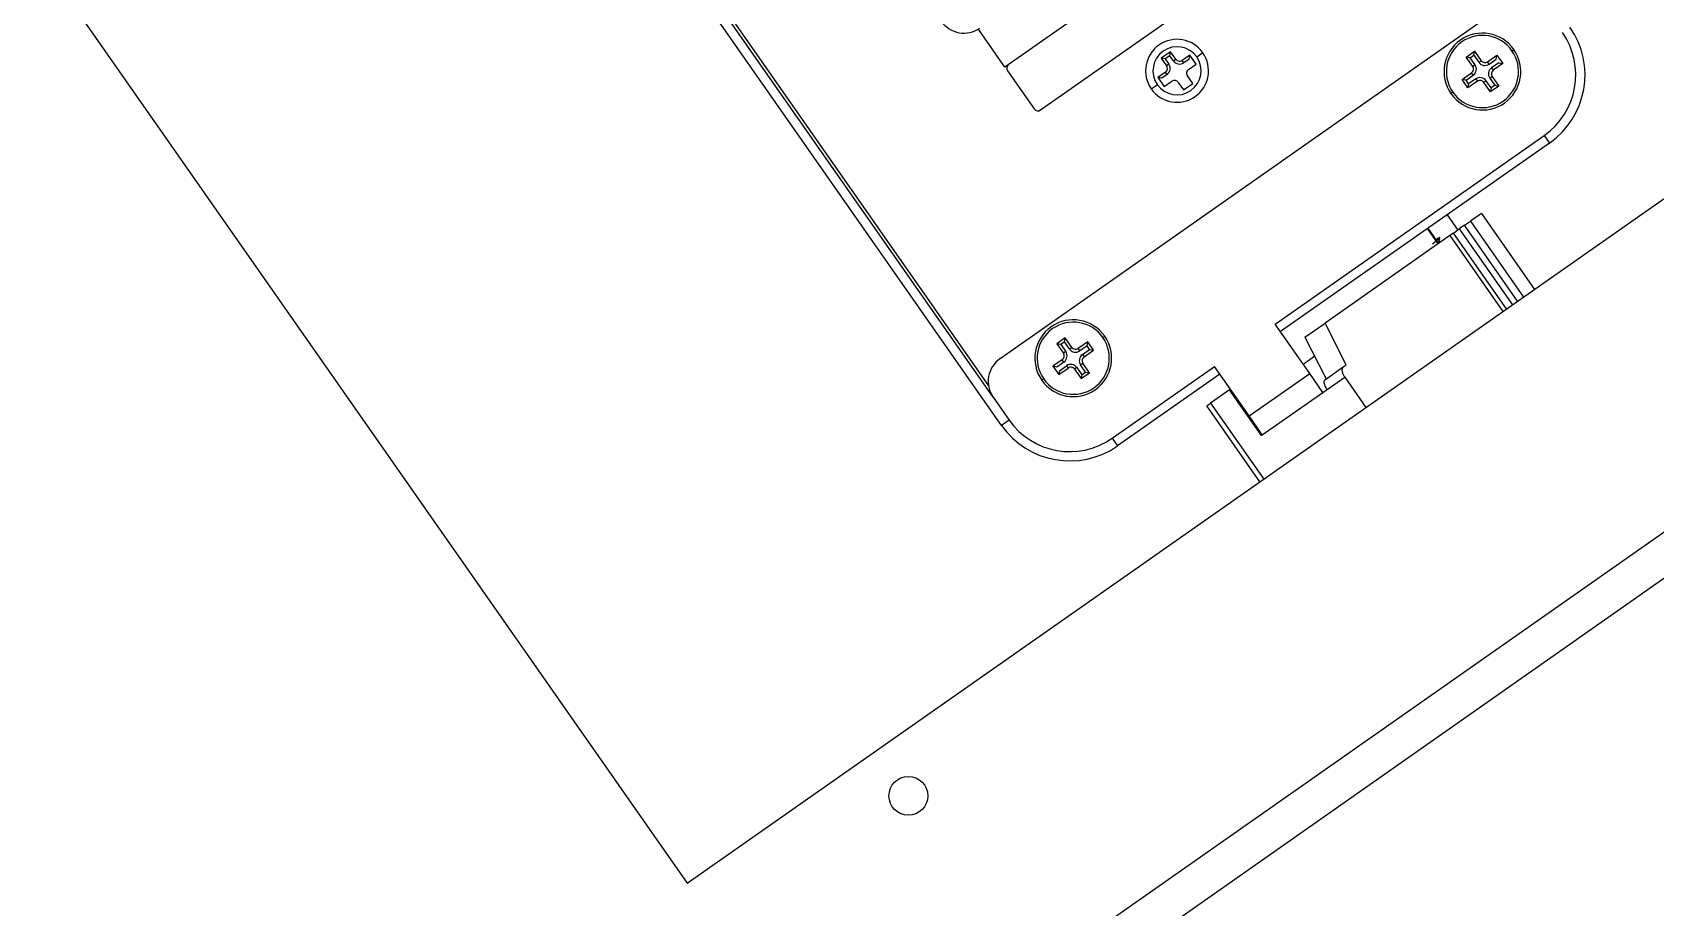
# Model space of a CAD drawing. Header units: millimetres. Extents: x 152904052 to 153933663, y 538271515 to 539240469.
# Drawn here: x 153467293 to 153467468.5, y 538579864.4 to 538579958.9 of the extents above; entities that cross this region are included whole.
import ezdxf

# ---------------------------------------------------------------- set-up
doc = ezdxf.new("R2010")
doc.units = ezdxf.units.MM
doc.layers.add('POWR', color=5, linetype='Continuous')

msp = doc.modelspace()

# ---------------------------------------------------------------- linework, layer by layer
at = {"layer": 'POWR', "color": 7}
for p, q in [((153467363.81, 538579867.03), (153467693.28, 538580097.72)), ((153465045.39, 538578202.63), (153467742.04, 538580090.84)), ((153466864.42, 538579481.34), (153467710.2, 538580073.55)), ((153467243.36, 538580039.05), (153467363.81, 538579867.03)), ((153467422.74, 538579972.38), (153467398.17, 538579955.17)), ((153467402.02, 538579950.55), (153467425.78, 538579967.18)), ((153467397.81, 538579916.46), (153467365.11, 538579963.16)), ((153467396.9, 538579919.5), (153467365.93, 538579963.73)), ((153467366.18, 538579963.9), (153467396.4, 538579920.74)), ((153467452.52, 538579962.1), (153467397.64, 538579923.67)), ((153467398.17, 538579955.17), (153467395.3, 538579959.27)), ((153467416.05, 538579956.83), (153467415.07, 538579956.14)), ((153467415.07, 538579956.14), (153467415.64, 538579955.32)), ((153467415.5, 538579956.07), (153467415.07, 538579956.14)), ((153467415.98, 538579956.4), (153467415.5, 538579956.07)), ((153467415.5, 538579956.07), (153467415.89, 538579955.5)), ((153467415.98, 538579956.4), (153467416.05, 538579956.83)), ((153467416.37, 538579955.84), (153467415.98, 538579956.4)), ((153467416.63, 538579956.01), (153467416.05, 538579956.83)), ((153467416.37, 538579955.84), (153467416.63, 538579956.01)), ((153467418.14, 538579956.46), (153467417.32, 538579955.89)), ((153467417.5, 538579955.64), (153467417.32, 538579955.89)), ((153467418.07, 538579956.03), (153467417.5, 538579955.64)), ((153467418.07, 538579956.03), (153467418.14, 538579956.46)), ((153467418.83, 538579955.48), (153467418.14, 538579956.46)), ((153467419.55, 538579956.72), (153467418.9, 538579956.26)), ((153467448.01, 538579956.26), (153467448.91, 538579956.89)), ((153467448.73, 538579955.23), (153467448.01, 538579956.26)), ((153467448.44, 538579956.18), (153467448.01, 538579956.26)), ((153467448.44, 538579956.18), (153467448.84, 538579956.46)), ((153467448.98, 538579955.41), (153467448.44, 538579956.18)), ((153467448.84, 538579956.46), (153467448.91, 538579956.89)), ((153467448.84, 538579956.46), (153467449.38, 538579955.69)), ((153467448.91, 538579956.89), (153467449.63, 538579955.86)), ((153467449.38, 538579955.69), (153467449.63, 538579955.86)), ((153467450.33, 538579955.74), (153467451.35, 538579956.46)), ((153467450.5, 538579955.49), (153467450.33, 538579955.74)), ((153467450.5, 538579955.49), (153467451.27, 538579956.03)), ((153467451.55, 538579955.63), (153467450.78, 538579955.09)), ((153467451.98, 538579955.56), (153467450.96, 538579954.84)), ((153467451.27, 538579956.03), (153467451.35, 538579956.46)), ((153467451.35, 538579956.46), (153467451.98, 538579955.56)), ((153467451.55, 538579955.63), (153467451.98, 538579955.56)), ((153467452.98, 538579956.93), (153467453.18, 538579957.07)), ((153467398.46, 538579954.76), (153467401.32, 538579950.67)), ((153467415.52, 538579954.63), (153467414.7, 538579954.05)), ((153467414.7, 538579954.05), (153467415.39, 538579953.07)), ((153467415.13, 538579953.98), (153467414.7, 538579954.05)), ((153467415.7, 538579954.38), (153467415.13, 538579953.98)), ((153467415.7, 538579954.38), (153467415.52, 538579954.63)), ((153467415.89, 538579955.5), (153467415.64, 538579955.32)), ((153467418.46, 538579953.39), (153467417.89, 538579954.21)), ((153467418.01, 538579954.91), (153467418.83, 538579955.48)), ((153467447.58, 538579953.82), (153467448.6, 538579954.54)), ((153467448.21, 538579952.92), (153467447.58, 538579953.82)), ((153467448.01, 538579953.74), (153467447.58, 538579953.82)), ((153467448.01, 538579953.74), (153467448.78, 538579954.29)), ((153467449.06, 538579953.89), (153467448.29, 538579953.35)), ((153467448.78, 538579954.29), (153467448.6, 538579954.54)), ((153467448.98, 538579955.41), (153467448.73, 538579955.23)), ((153467449.06, 538579953.89), (153467449.24, 538579953.64)), ((153467450.58, 538579953.97), (153467450.83, 538579954.14)), ((153467450.58, 538579953.97), (153467451.12, 538579953.2)), ((153467450.78, 538579955.09), (153467450.96, 538579954.84)), ((153467450.83, 538579954.14), (153467451.55, 538579953.12)), ((153467413.98, 538579952.82), (153467414.64, 538579953.27)), ((153467415.39, 538579953.07), (153467416.21, 538579953.64)), ((153467416.9, 538579953.52), (153467417.48, 538579952.7)), ((153467417.48, 538579952.7), (153467418.46, 538579953.39)), ((153467446.59, 538579952.45), (153467446.38, 538579952.31)), ((153467448.29, 538579953.35), (153467448.01, 538579953.74)), ((153467449.24, 538579953.64), (153467448.21, 538579952.92)), ((153467448.29, 538579953.35), (153467448.21, 538579952.92)), ((153467450.18, 538579953.69), (153467449.93, 538579953.51)), ((153467450.65, 538579952.49), (153467449.93, 538579953.51)), ((153467450.72, 538579952.92), (153467450.18, 538579953.69)), ((153467451.55, 538579953.12), (153467450.65, 538579952.49)), ((153467450.72, 538579952.92), (153467450.65, 538579952.49)), ((153467451.12, 538579953.2), (153467450.72, 538579952.92)), ((153467451.12, 538579953.2), (153467451.55, 538579953.12)), ((153467427.38, 538579927.41), (153467456.46, 538579947.77)), ((153467457.03, 538579946.95), (153467427.95, 538579926.59)), ((153467456.46, 538579947.77), (153467457.03, 538579946.95)), ((153467445.97, 538579939.2), (153467447.12, 538579937.57)), ((153467447.85, 538579938.08), (153467447.28, 538579937.68)), ((153467447.85, 538579938.08), (153467448.48, 538579938.52)), ((153467453.59, 538579929.89), (153467447.85, 538579938.08)), ((153467447.85, 538579938.08), (153467447.85, 538579938.08)), ((153467453.59, 538579929.89), (153467447.85, 538579938.08)), ((153467449.68, 538579939.36), (153467448.48, 538579938.52)), ((153467448.48, 538579938.52), (153467454.22, 538579930.33)), ((153467449.68, 538579939.36), (153467455.41, 538579931.16)), ((153467446.27, 538579936.97), (153467432.77, 538579927.52)), ((153467445, 538579936.08), (153467443.86, 538579937.72)), ((153467445.07, 538579936.13), (153467443.93, 538579937.77)), ((153467445.03, 538579936.71), (153467444.8, 538579936.52)), ((153467444.86, 538579936.6), (153467445.03, 538579936.71)), ((153467445.03, 538579936.71), (153467445.22, 538579936.79)), ((153467445.31, 538579936.3), (153467445.13, 538579936.3)), ((153467446.65, 538579937.24), (153467446.27, 538579936.97)), ((153467446.27, 538579936.97), (153467452, 538579928.78)), ((153467446.65, 538579937.24), (153467447.28, 538579937.68)), ((153467452.39, 538579929.05), (153467446.65, 538579937.24)), ((153467446.65, 538579937.24), (153467446.65, 538579937.24)), ((153467452.39, 538579929.05), (153467446.65, 538579937.24)), ((153467447.28, 538579937.68), (153467453.02, 538579929.49)), ((153467430.6, 538579926), (153467432.77, 538579927.52)), ((153467435.06, 538579923.02), (153467432.77, 538579927.52)), ((153467404.68, 538579925.92), (153467403.78, 538579925.28)), ((153467404.6, 538579925.49), (153467404.68, 538579925.92)), ((153467405.39, 538579924.89), (153467404.68, 538579925.92)), ((153467408.74, 538579925.95), (153467408.95, 538579926.1)), ((153467431.11, 538579922.08), (153467427.38, 538579927.41)), ((153467430.6, 538579926), (153467432.89, 538579921.5)), ((153467403.78, 538579925.28), (153467404.49, 538579924.26)), ((153467404.2, 538579925.21), (153467403.78, 538579925.28)), ((153467404.6, 538579925.49), (153467404.2, 538579925.21)), ((153467404.2, 538579925.21), (153467404.74, 538579924.44)), ((153467404.74, 538579924.44), (153467404.49, 538579924.26)), ((153467405.14, 538579924.72), (153467404.6, 538579925.49)), ((153467405.14, 538579924.72), (153467405.39, 538579924.89)), ((153467407.11, 538579925.49), (153467406.09, 538579924.77)), ((153467406.27, 538579924.52), (153467406.09, 538579924.77)), ((153467407.04, 538579925.06), (153467406.27, 538579924.52)), ((153467406.55, 538579924.12), (153467407.32, 538579924.66)), ((153467406.55, 538579924.12), (153467406.72, 538579923.87)), ((153467406.72, 538579923.87), (153467407.75, 538579924.58)), ((153467407.04, 538579925.06), (153467407.11, 538579925.49)), ((153467407.32, 538579924.66), (153467407.04, 538579925.06)), ((153467407.75, 538579924.58), (153467407.11, 538579925.49)), ((153467407.32, 538579924.66), (153467407.75, 538579924.58)), ((153467404.37, 538579923.56), (153467403.35, 538579922.85)), ((153467403.35, 538579922.85), (153467403.98, 538579921.95)), ((153467403.77, 538579922.77), (153467403.35, 538579922.85)), ((153467404.55, 538579923.31), (153467403.77, 538579922.77)), ((153467403.98, 538579921.95), (153467405, 538579922.66)), ((153467404.05, 538579922.37), (153467403.98, 538579921.95)), ((153467404.05, 538579922.37), (153467404.83, 538579922.91)), ((153467404.55, 538579923.31), (153467404.37, 538579923.56)), ((153467404.83, 538579922.91), (153467405, 538579922.66)), ((153467405.95, 538579922.72), (153467405.7, 538579922.54)), ((153467405.7, 538579922.54), (153467406.41, 538579921.52)), ((153467405.95, 538579922.72), (153467406.49, 538579921.94)), ((153467406.35, 538579922.99), (153467406.6, 538579923.17)), ((153467406.89, 538579922.22), (153467406.35, 538579922.99)), ((153467406.49, 538579921.94), (153467406.89, 538579922.22)), ((153467407.32, 538579922.15), (153467406.6, 538579923.17)), ((153467406.89, 538579922.22), (153467407.32, 538579922.15)), ((153467409.77, 538579915.07), (153467420.82, 538579922.82)), ((153467424.55, 538579917.49), (153467420.82, 538579922.82)), ((153467431.65, 538579923.93), (153467430.42, 538579923.06)), ((153467432.81, 538579921.44), (153467434.72, 538579922.78)), ((153467434.72, 538579922.78), (153467435.06, 538579923.02)), ((153467402.35, 538579921.48), (153467402.15, 538579921.34)), ((153467406.41, 538579921.52), (153467407.32, 538579922.15)), ((153467406.49, 538579921.94), (153467406.41, 538579921.52)), ((153467421.4, 538579922), (153467410.34, 538579914.25)), ((153467424.55, 538579917.49), (153467431.11, 538579922.08)), ((153467432.54, 538579920.03), (153467431.11, 538579922.08)), ((153467432.54, 538579920.03), (153467434.9, 538579921.69)), ((153467434.9, 538579921.69), (153467437.19, 538579918.41)), ((153467396.9, 538579919.5), (153467398.62, 538579917.04)), ((153467419.99, 538579918.57), (153467420.4, 538579918.86)), ((153467422.45, 538579920.29), (153467420.4, 538579918.86)), ((153467420.4, 538579918.86), (153467426.14, 538579910.67)), ((153467422.45, 538579920.29), (153467422.55, 538579920.36)), ((153467425.89, 538579915.38), (153467422.45, 538579920.29)), ((153467425.99, 538579915.44), (153467432.54, 538579920.03)), ((153467398.62, 538579917.04), (153467397.81, 538579916.46)), ((153467425.73, 538579910.38), (153467419.99, 538579918.57)), ((153467425.99, 538579915.44), (153467424.55, 538579917.49)), ((153467425.66, 538579915.71), (153467425.72, 538579915.83)), ((153467425.72, 538579915.62), (153467425.82, 538579915.69)), ((153467425.89, 538579915.38), (153467425.99, 538579915.44)), ((153467409.77, 538579915.07), (153467410.34, 538579914.25))]:
    msp.add_line(p, q, dxfattribs=at)
msp.add_circle((153467387.73, 538579876.45), 2.1, dxfattribs=at)
for centre, radius, start, end in [((153467393.74, 538579961.84), 3, 215, 305), ((153467451.87, 538579954.32), 9, 305, 35), ((153467416.77, 538579954.77), 3.4, 35, 215), ((153467416.77, 538579954.77), 2.6, 35, 215), ((153467449.78, 538579954.69), 4.15, 35, 215), ((153467449.78, 538579954.69), 3.9, 35, 215), ((153467451.87, 538579954.32), 8, 305, 35), ((153467416.77, 538579954.77), 3.4, 215, 35), ((153467416.77, 538579954.77), 2.6, 215, 35), ((153467417.04, 538579956.3), 0.807, 215, 305), ((153467417.04, 538579956.3), 0.5, 215, 305), ((153467449.78, 538579954.69), 4.15, 215, 35), ((153467449.78, 538579954.69), 3.9, 215, 35), ((153467450.04, 538579956.15), 0.807, 215, 305), ((153467450.04, 538579956.15), 0.5, 215, 305), ((153467398.87, 538579955.05), 0.5, 125, 215), ((153467415.23, 538579955.04), 0.5, 305, 35), ((153467415.23, 538579955.04), 0.807, 305, 35), ((153467418.3, 538579954.5), 0.5, 125, 215), ((153467448.32, 538579954.95), 0.5, 305, 35), ((153467448.32, 538579954.95), 0.807, 305, 35), ((153467449.52, 538579953.23), 0.807, 35, 125), ((153467451.24, 538579954.43), 0.807, 125, 215), ((153467451.24, 538579954.43), 0.5, 125, 215), ((153467416.5, 538579953.23), 0.5, 35, 125), ((153467449.52, 538579953.23), 0.5, 35, 125), ((153467401.73, 538579950.95), 0.5, 215, 305), ((153467405.55, 538579923.72), 4.15, 35, 215), ((153467405.55, 538579923.72), 3.9, 35, 215), ((153467405.55, 538579923.72), 4.15, 215, 35), ((153467405.55, 538579923.72), 3.9, 215, 35), ((153467404.08, 538579923.97), 0.5, 305, 35), ((153467404.08, 538579923.97), 0.807, 305, 35), ((153467405.8, 538579925.18), 0.807, 215, 305), ((153467405.8, 538579925.18), 0.5, 215, 305), ((153467407.01, 538579923.46), 0.807, 125, 215), ((153467399.36, 538579921.22), 3, 125, 215), ((153467405.29, 538579922.25), 0.807, 35, 125), ((153467405.29, 538579922.25), 0.5, 35, 125), ((153467407.01, 538579923.46), 0.5, 125, 215), ((153467405.18, 538579921.63), 8, 215, 305), ((153467405.18, 538579921.63), 9, 215, 305)]:
    msp.add_arc(centre, radius, start, end, dxfattribs=at)
for points, knots in [([(153467445.2, 538579936.76), (153467445.19, 538579936.75), (153467445.19, 538579936.72), (153467444.92, 538579936.48), (153467444.56, 538579936.19), (153467444.37, 538579936.04)], [0, 0, 0, 0, 0.212902, 0.581197, 1, 1, 1, 1]), ([(153467445.12, 538579936.3), (153467445.13, 538579936.3), (153467445.16, 538579936.31), (153467445.14, 538579936.27), (153467445.06, 538579936.2), (153467445.03, 538579936.17)], [0, 0, 0, 0, 0.0914544, 0.6893476, 1, 1, 1, 1]), ([(153467445.08, 538579936.37), (153467445.1, 538579936.44), (153467445.15, 538579936.57), (153467445.2, 538579936.71), (153467445.22, 538579936.78)], [0, 0, 0, 0, 0.499894, 1, 1, 1, 1]), ([(153467434.72, 538579922.78), (153467434.67, 538579922.73), (153467434.58, 538579922.62), (153467434.6, 538579922.3), (153467434.72, 538579921.97), (153467434.84, 538579921.78), (153467434.9, 538579921.69)], [0, 0, 0, 0, 0.273241, 0.566326, 0.792171, 1, 1, 1, 1]), ([(153467432.99, 538579920.35), (153467432.94, 538579920.42), (153467432.83, 538579920.59), (153467432.73, 538579920.84), (153467432.68, 538579921.1), (153467432.69, 538579921.32), (153467432.77, 538579921.4), (153467432.81, 538579921.44)], [0, 0, 0, 0, 0.1747357, 0.3635479, 0.5596916, 0.7878702, 1, 1, 1, 1])]:
    msp.add_open_spline(points, degree=3, knots=knots, dxfattribs=at)

doc.saveas('drawing.dxf')
